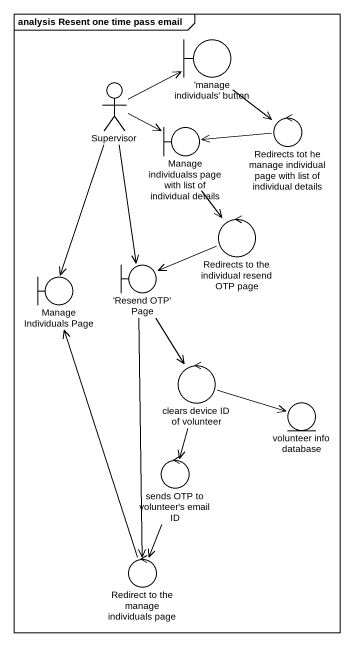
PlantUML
@startuml
mainframe analysis Resent one time pass email
boundary "'manage individuals' button" as manage_individuals_button
actor Supervisor
boundary "Manage individualss page with list of individual details" as Manage_individualss_page
control "Redirects tot he manage individual page with list of individual details" as Redirects_tot_he_manage
control "Redirects to the individual resend OTP page" as Redirects_to_the_individual
boundary "Manage Individuals Page" as Manage_Individuals_Page
boundary "'Resend OTP' Page" as Resend_OTP_Page
control "clears device ID of volunteer" as clears_device_ID_of
entity "volunteer info database" as volunteer_info_database
control "sends OTP to volunteer's email ID" as sends_OTP_to_volunteer_s
control "Redirect to the manage individuals page" as Redirect_to_the_manage
manage_individuals_button --> Redirects_tot_he_manage
Supervisor -right-> manage_individuals_button
Supervisor --> Manage_individualss_page
Supervisor --> Manage_Individuals_Page
Supervisor --> Resend_OTP_Page
Manage_individualss_page --> Redirects_to_the_individual
Redirects_tot_he_manage -left-> Manage_individualss_page
Redirects_to_the_individual -left-> Resend_OTP_Page
Resend_OTP_Page --> clears_device_ID_of
Resend_OTP_Page --> Redirect_to_the_manage
clears_device_ID_of -right-> volunteer_info_database
clears_device_ID_of --> sends_OTP_to_volunteer_s
sends_OTP_to_volunteer_s --> Redirect_to_the_manage
Redirect_to_the_manage -up-> Manage_Individuals_Page
@enduml
